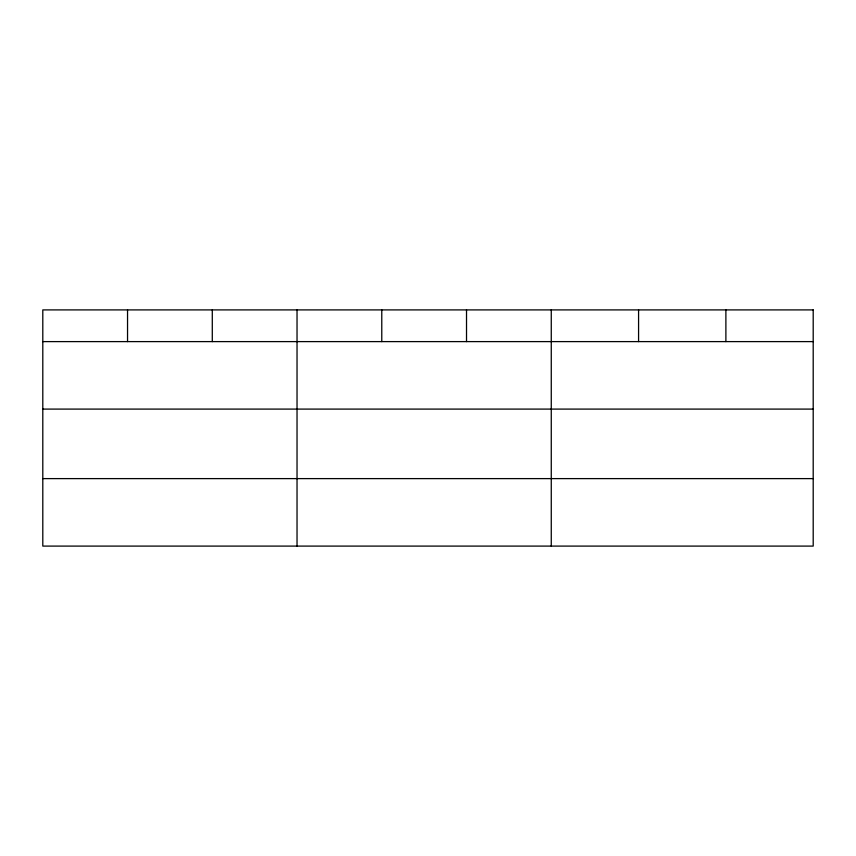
<?xml version="1.0" encoding="UTF-8"?>
<svg xmlns="http://www.w3.org/2000/svg" width="856" height="856" viewBox="0 0 856 856"><rect width="100%" height="100%" fill="white"/><g stroke="black" fill="none" stroke-linecap="round" stroke-linejoin="round"><path stroke-width="1.28" d="M42.8 341.608L813.2 341.608M42.8 409.093L813.2 409.093M42.8 478.611L813.2 478.611M725.888 309.904L725.888 341.608M638.576 309.904L638.576 341.608M551.264 309.904L551.264 546.096M466.52 309.904L466.52 341.608M381.776 309.904L381.776 341.608M297.032 309.904L297.032 546.096M212.288 309.904L212.288 341.608M127.544 309.904L127.544 341.608M813.2 309.904L42.8 309.904L42.8 546.096L813.2 546.096L813.2 309.904"/></g></svg>
